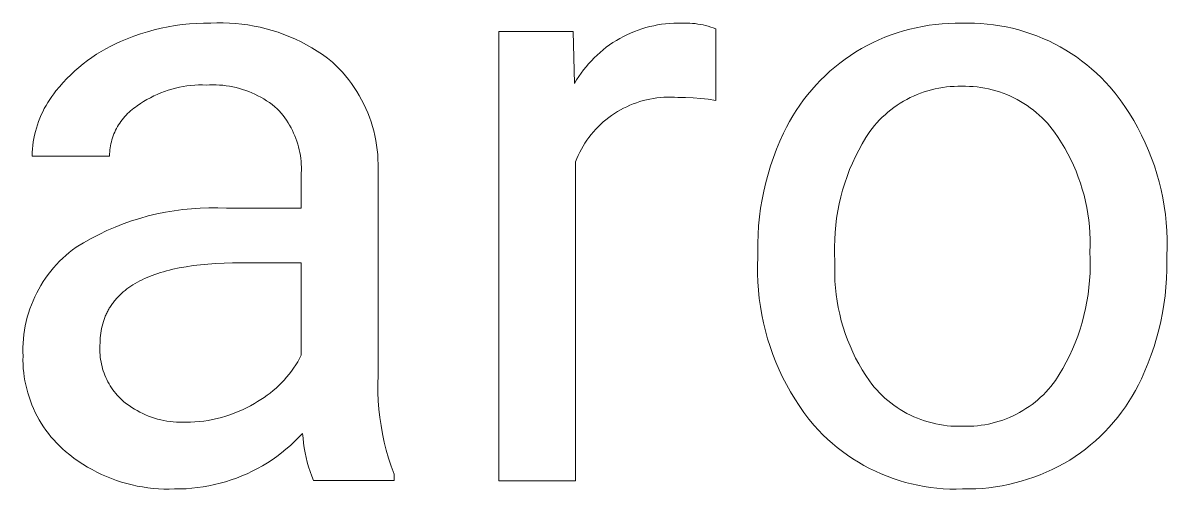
# Model space of a CAD drawing. Header units: millimetres. Extents: x 373 to 3451, y -552 to 1598.
# Drawn here: x 2825.5 to 2880.6, y -259.9 to -237.4 of the extents above; entities that cross this region are included whole.
import ezdxf

# ---------------------------------------------------------------- set-up
doc = ezdxf.new("R2010")
doc.units = ezdxf.units.MM
doc.header["$MEASUREMENT"] = 0
doc.layers.add('Domyślny', color=7, linetype='Continuous', true_color=0x000000)

msp = doc.modelspace()

# ---------------------------------------------------------------- linework, layer by layer
at = {"layer": 'Domyślny', "color": 18, "lineweight": 15, "true_color": 0x000000}
for p, q in [((2831.811, -237.783), (2832.146, -237.704)), ((2832.146, -237.704), (2832.482, -237.635)), ((2832.482, -237.635), (2832.821, -237.578)), ((2832.821, -237.578), (2833.162, -237.532)), ((2833.162, -237.532), (2833.504, -237.497)), ((2833.504, -237.497), (2833.847, -237.474)), ((2833.847, -237.474), (2834.19, -237.461)), ((2834.19, -237.461), (2834.534, -237.46)), ((2834.534, -237.46), (2834.833, -237.449)), ((2834.833, -237.449), (2835.133, -237.448)), ((2835.133, -237.448), (2835.432, -237.457)), ((2835.432, -237.457), (2835.732, -237.477)), ((2835.732, -237.477), (2836.03, -237.507)), ((2836.03, -237.507), (2836.327, -237.547)), ((2836.327, -237.547), (2836.622, -237.598)), ((2836.622, -237.598), (2836.916, -237.659)), ((2836.916, -237.659), (2837.207, -237.73)), ((2855.32, -237.733), (2855.506, -237.677)), ((2855.506, -237.677), (2855.694, -237.627)), ((2855.694, -237.627), (2855.884, -237.584)), ((2855.884, -237.584), (2856.075, -237.547)), ((2856.075, -237.547), (2856.267, -237.517)), ((2856.267, -237.517), (2856.46, -237.493)), ((2856.46, -237.493), (2856.654, -237.476)), ((2856.654, -237.476), (2856.848, -237.465)), ((2856.848, -237.465), (2857.042, -237.461)), ((2857.042, -237.461), (2857.237, -237.463)), ((2857.237, -237.463), (2857.366, -237.459)), ((2857.366, -237.459), (2857.495, -237.459)), ((2857.495, -237.459), (2857.624, -237.463)), ((2857.624, -237.463), (2857.752, -237.472)), ((2857.752, -237.472), (2857.88, -237.485)), ((2857.88, -237.485), (2858.008, -237.502)), ((2858.008, -237.502), (2858.135, -237.523)), ((2858.135, -237.523), (2858.262, -237.549)), ((2858.262, -237.549), (2858.387, -237.579)), ((2858.387, -237.579), (2858.512, -237.613)), ((2858.512, -237.613), (2858.635, -237.651)), ((2858.635, -237.651), (2858.756, -237.694)), ((2858.756, -237.694), (2858.877, -237.74)), ((2868.232, -237.751), (2868.538, -237.679)), ((2868.538, -237.679), (2868.847, -237.617)), ((2868.847, -237.617), (2869.158, -237.565)), ((2869.158, -237.565), (2869.471, -237.524)), ((2869.471, -237.524), (2869.785, -237.493)), ((2869.785, -237.493), (2870.099, -237.472)), ((2870.099, -237.472), (2870.414, -237.462)), ((2870.414, -237.462), (2870.729, -237.462)), ((2870.729, -237.462), (2871.038, -237.457)), ((2871.038, -237.457), (2871.347, -237.461)), ((2871.347, -237.461), (2871.656, -237.476)), ((2871.656, -237.476), (2871.963, -237.502)), ((2871.963, -237.502), (2872.27, -237.538)), ((2872.27, -237.538), (2872.576, -237.584)), ((2872.576, -237.584), (2872.879, -237.641)), ((2872.879, -237.641), (2873.181, -237.708)), ((2873.181, -237.708), (2873.48, -237.785)), ((2830.188, -238.342), (2830.505, -238.209)), ((2830.505, -238.209), (2830.826, -238.086)), ((2830.826, -238.086), (2831.151, -237.974)), ((2831.151, -237.974), (2831.48, -237.873)), ((2831.48, -237.873), (2831.811, -237.783)), ((2837.207, -237.73), (2837.495, -237.812)), ((2837.495, -237.812), (2837.781, -237.903)), ((2837.781, -237.903), (2838.063, -238.004)), ((2838.063, -238.004), (2838.341, -238.115)), ((2838.341, -238.115), (2838.616, -238.236)), ((2838.616, -238.236), (2838.886, -238.366)), ((2848.413, -259.519), (2848.413, -237.863)), ((2848.413, -237.863), (2852.01, -237.863)), ((2852.01, -237.863), (2852.071, -240.364)), ((2854.084, -238.295), (2854.252, -238.197)), ((2854.252, -238.197), (2854.423, -238.105)), ((2854.423, -238.105), (2854.597, -238.018)), ((2854.597, -238.018), (2854.774, -237.938)), ((2854.774, -237.938), (2854.954, -237.863)), ((2854.954, -237.863), (2855.136, -237.795)), ((2855.136, -237.795), (2855.32, -237.733)), ((2858.877, -237.74), (2858.877, -241.184)), ((2866.456, -238.395), (2866.743, -238.263)), ((2866.743, -238.263), (2867.033, -238.141)), ((2867.033, -238.141), (2867.328, -238.029)), ((2867.328, -238.029), (2867.626, -237.926)), ((2867.626, -237.926), (2867.927, -237.834)), ((2867.927, -237.834), (2868.232, -237.751)), ((2873.48, -237.785), (2873.776, -237.872)), ((2873.776, -237.872), (2874.069, -237.969)), ((2874.069, -237.969), (2874.359, -238.076)), ((2874.359, -238.076), (2874.645, -238.193)), ((2874.645, -238.193), (2874.927, -238.32)), ((2829.248, -238.823), (2829.477, -238.691)), ((2829.477, -238.691), (2829.71, -238.567)), ((2829.71, -238.567), (2829.947, -238.451)), ((2829.947, -238.451), (2830.188, -238.342)), ((2838.886, -238.366), (2839.151, -238.505)), ((2839.151, -238.505), (2839.411, -238.654)), ((2839.411, -238.654), (2839.666, -238.811)), ((2839.666, -238.811), (2839.915, -238.978)), ((2853.299, -238.868), (2853.448, -238.743)), ((2853.448, -238.743), (2853.601, -238.623)), ((2853.601, -238.623), (2853.759, -238.508)), ((2853.759, -238.508), (2853.919, -238.399)), ((2853.919, -238.399), (2854.084, -238.295)), ((2865.626, -238.846), (2865.897, -238.686)), ((2865.897, -238.686), (2866.174, -238.536)), ((2866.174, -238.536), (2866.456, -238.395)), ((2874.927, -238.32), (2875.204, -238.456)), ((2875.204, -238.456), (2875.476, -238.601)), ((2875.476, -238.601), (2875.744, -238.756)), ((2875.744, -238.756), (2876.006, -238.919)), ((2828.378, -239.424), (2828.588, -239.263)), ((2828.588, -239.263), (2828.803, -239.109)), ((2828.803, -239.109), (2829.023, -238.963)), ((2829.023, -238.963), (2829.248, -238.823)), ((2839.915, -238.978), (2840.159, -239.153)), ((2840.159, -239.153), (2840.396, -239.336)), ((2840.396, -239.336), (2840.564, -239.495)), ((2852.748, -239.415), (2852.879, -239.272)), ((2852.879, -239.272), (2853.014, -239.132)), ((2853.014, -239.132), (2853.154, -238.997)), ((2853.154, -238.997), (2853.299, -238.868)), ((2864.857, -239.382), (2865.107, -239.195)), ((2865.107, -239.195), (2865.363, -239.016)), ((2865.363, -239.016), (2865.626, -238.846)), ((2876.006, -238.919), (2876.262, -239.092)), ((2876.262, -239.092), (2876.513, -239.273)), ((2876.513, -239.273), (2876.757, -239.462)), ((2827.782, -239.947), (2827.975, -239.766)), ((2827.975, -239.766), (2828.174, -239.592)), ((2828.174, -239.592), (2828.378, -239.424)), ((2840.564, -239.495), (2840.727, -239.659)), ((2840.727, -239.659), (2840.884, -239.829)), ((2840.884, -239.829), (2841.035, -240.004)), ((2852.275, -240.033), (2852.386, -239.873)), ((2852.386, -239.873), (2852.501, -239.716)), ((2852.501, -239.716), (2852.622, -239.564)), ((2852.622, -239.564), (2852.748, -239.415)), ((2864.146, -239.993), (2864.376, -239.781)), ((2864.376, -239.781), (2864.613, -239.578)), ((2864.613, -239.578), (2864.857, -239.382)), ((2876.757, -239.462), (2876.994, -239.66)), ((2876.994, -239.66), (2877.225, -239.865)), ((2877.225, -239.865), (2877.448, -240.078)), ((2827.24, -240.525), (2827.414, -240.327)), ((2827.414, -240.327), (2827.595, -240.134)), ((2827.595, -240.134), (2827.782, -239.947)), ((2833.574, -240.467), (2833.388, -240.489)), ((2833.759, -240.451), (2833.574, -240.467)), ((2833.946, -240.442), (2833.759, -240.451)), ((2834.132, -240.439), (2833.946, -240.442)), ((2834.318, -240.443), (2834.132, -240.439)), ((2834.479, -240.435), (2834.318, -240.443)), ((2834.64, -240.432), (2834.479, -240.435)), ((2834.801, -240.435), (2834.64, -240.432)), ((2834.962, -240.443), (2834.801, -240.435)), ((2835.123, -240.457), (2834.962, -240.443)), ((2835.283, -240.476), (2835.123, -240.457)), ((2841.035, -240.004), (2841.18, -240.184)), ((2841.18, -240.184), (2841.318, -240.369)), ((2841.318, -240.369), (2841.45, -240.559)), ((2852.071, -240.364), (2852.171, -240.197)), ((2852.171, -240.197), (2852.275, -240.033)), ((2863.5, -240.672), (2863.708, -240.438)), ((2863.708, -240.438), (2863.923, -240.212)), ((2863.923, -240.212), (2864.146, -239.993)), ((2877.448, -240.078), (2877.664, -240.299)), ((2877.664, -240.299), (2877.873, -240.527)), ((2826.77, -241.141), (2826.867, -241)), ((2826.867, -241), (2826.967, -240.863)), ((2826.967, -240.863), (2827.073, -240.73)), ((2827.073, -240.73), (2827.24, -240.525)), ((2831.788, -240.971), (2831.622, -241.055)), ((2831.957, -240.893), (2831.788, -240.971)), ((2832.129, -240.821), (2831.957, -240.893)), ((2832.304, -240.755), (2832.129, -240.821)), ((2832.48, -240.695), (2832.304, -240.755)), ((2832.659, -240.641), (2832.48, -240.695)), ((2832.839, -240.594), (2832.659, -240.641)), ((2833.021, -240.552), (2832.839, -240.594)), ((2833.204, -240.517), (2833.021, -240.552)), ((2833.388, -240.489), (2833.204, -240.517)), ((2835.442, -240.5), (2835.283, -240.476)), ((2835.6, -240.53), (2835.442, -240.5)), ((2835.757, -240.566), (2835.6, -240.53)), ((2835.913, -240.606), (2835.757, -240.566)), ((2836.067, -240.652), (2835.913, -240.606)), ((2836.22, -240.704), (2836.067, -240.652)), ((2836.371, -240.76), (2836.22, -240.704)), ((2836.52, -240.821), (2836.371, -240.76)), ((2836.666, -240.888), (2836.52, -240.821)), ((2836.811, -240.959), (2836.666, -240.888)), ((2836.953, -241.036), (2836.811, -240.959)), ((2841.45, -240.559), (2841.576, -240.753)), ((2841.576, -240.753), (2841.695, -240.951)), ((2841.695, -240.951), (2841.807, -241.153)), ((2863.109, -241.159), (2863.3, -240.912)), ((2863.3, -240.912), (2863.5, -240.672)), ((2868.412, -240.974), (2868.247, -241.052)), ((2868.581, -240.901), (2868.412, -240.974)), ((2868.752, -240.835), (2868.581, -240.901)), ((2868.925, -240.774), (2868.752, -240.835)), ((2869.1, -240.72), (2868.925, -240.774)), ((2869.277, -240.671), (2869.1, -240.72)), ((2869.455, -240.628), (2869.277, -240.671)), ((2869.635, -240.592), (2869.455, -240.628)), ((2869.816, -240.562), (2869.635, -240.592)), ((2869.997, -240.538), (2869.816, -240.562)), ((2870.18, -240.521), (2869.997, -240.538)), ((2870.363, -240.51), (2870.18, -240.521)), ((2870.546, -240.505), (2870.363, -240.51)), ((2870.729, -240.506), (2870.546, -240.505)), ((2870.915, -240.504), (2870.729, -240.506)), ((2871.101, -240.508), (2870.915, -240.504)), ((2871.286, -240.519), (2871.101, -240.508)), ((2871.471, -240.536), (2871.286, -240.519)), ((2871.655, -240.56), (2871.471, -240.536)), ((2871.839, -240.59), (2871.655, -240.56)), ((2872.021, -240.627), (2871.839, -240.59)), ((2872.201, -240.669), (2872.021, -240.627)), ((2872.381, -240.718), (2872.201, -240.669)), ((2872.558, -240.774), (2872.381, -240.718)), ((2872.733, -240.835), (2872.558, -240.774)), ((2872.906, -240.903), (2872.733, -240.835)), ((2873.077, -240.976), (2872.906, -240.903)), ((2873.245, -241.055), (2873.077, -240.976)), ((2877.873, -240.527), (2878.125, -240.837)), ((2878.125, -240.837), (2878.367, -241.156)), ((2826.511, -241.58), (2826.593, -241.431)), ((2826.593, -241.431), (2826.679, -241.284)), ((2826.679, -241.284), (2826.77, -241.141)), ((2830.825, -241.561), (2830.747, -241.622)), ((2830.905, -241.503), (2830.825, -241.561)), ((2830.988, -241.447), (2830.905, -241.503)), ((2831.141, -241.341), (2830.988, -241.447)), ((2831.298, -241.24), (2831.141, -241.341)), ((2831.458, -241.145), (2831.298, -241.24)), ((2831.622, -241.055), (2831.458, -241.145)), ((2837.092, -241.117), (2836.953, -241.036)), ((2837.228, -241.203), (2837.092, -241.117)), ((2837.361, -241.293), (2837.228, -241.203)), ((2837.491, -241.388), (2837.361, -241.293)), ((2837.618, -241.487), (2837.491, -241.388)), ((2837.742, -241.591), (2837.618, -241.487)), ((2841.807, -241.153), (2841.913, -241.359)), ((2841.913, -241.359), (2842.011, -241.569)), ((2842.011, -241.569), (2842.102, -241.781)), ((2854.433, -241.562), (2854.284, -241.642)), ((2854.585, -241.487), (2854.433, -241.562)), ((2854.739, -241.418), (2854.585, -241.487)), ((2854.895, -241.354), (2854.739, -241.418)), ((2855.054, -241.296), (2854.895, -241.354)), ((2855.215, -241.243), (2855.054, -241.296)), ((2855.377, -241.195), (2855.215, -241.243)), ((2855.541, -241.154), (2855.377, -241.195)), ((2855.706, -241.118), (2855.541, -241.154)), ((2855.873, -241.088), (2855.706, -241.118)), ((2856.04, -241.063), (2855.873, -241.088)), ((2856.208, -241.045), (2856.04, -241.063)), ((2856.377, -241.032), (2856.208, -241.045)), ((2856.546, -241.025), (2856.377, -241.032)), ((2856.715, -241.025), (2856.546, -241.025)), ((2856.884, -241.03), (2856.715, -241.025)), ((2857.052, -241.04), (2856.884, -241.03)), ((2857.419, -241.045), (2857.052, -241.04)), ((2857.785, -241.062), (2857.419, -241.045)), ((2858.15, -241.091), (2857.785, -241.062)), ((2858.514, -241.131), (2858.15, -241.091)), ((2858.877, -241.184), (2858.514, -241.131)), ((2862.75, -241.671), (2862.925, -241.412)), ((2862.925, -241.412), (2863.109, -241.159)), ((2867.463, -241.526), (2867.317, -241.637)), ((2867.613, -241.421), (2867.463, -241.526)), ((2867.767, -241.32), (2867.613, -241.421)), ((2867.924, -241.226), (2867.767, -241.32)), ((2868.084, -241.136), (2867.924, -241.226)), ((2868.247, -241.052), (2868.084, -241.136)), ((2873.41, -241.141), (2873.245, -241.055)), ((2873.572, -241.232), (2873.41, -241.141)), ((2873.73, -241.328), (2873.572, -241.232)), ((2873.885, -241.43), (2873.73, -241.328)), ((2874.037, -241.537), (2873.885, -241.43)), ((2874.185, -241.65), (2874.037, -241.537)), ((2878.367, -241.156), (2878.597, -241.483)), ((2878.597, -241.483), (2878.816, -241.818)), ((2826.235, -242.201), (2826.296, -242.043)), ((2826.296, -242.043), (2826.363, -241.886)), ((2826.363, -241.886), (2826.434, -241.732)), ((2826.434, -241.732), (2826.511, -241.58)), ((2830.263, -242.117), (2830.204, -242.196)), ((2830.325, -242.039), (2830.263, -242.117)), ((2830.389, -241.964), (2830.325, -242.039)), ((2830.456, -241.891), (2830.389, -241.964)), ((2830.525, -241.82), (2830.456, -241.891)), ((2830.597, -241.751), (2830.525, -241.82)), ((2830.671, -241.685), (2830.597, -241.751)), ((2830.747, -241.622), (2830.671, -241.685)), ((2837.838, -241.695), (2837.742, -241.591)), ((2837.93, -241.802), (2837.838, -241.695)), ((2838.019, -241.912), (2837.93, -241.802)), ((2838.104, -242.025), (2838.019, -241.912)), ((2838.185, -242.141), (2838.104, -242.025)), ((2842.102, -241.781), (2842.185, -241.997)), ((2842.185, -241.997), (2842.261, -242.215)), ((2853.585, -242.116), (2853.456, -242.225)), ((2853.718, -242.011), (2853.585, -242.116)), ((2853.855, -241.912), (2853.718, -242.011)), ((2853.994, -241.817), (2853.855, -241.912)), ((2854.138, -241.727), (2853.994, -241.817)), ((2854.284, -241.642), (2854.138, -241.727)), ((2862.427, -242.206), (2862.584, -241.936)), ((2862.584, -241.936), (2862.75, -241.671)), ((2866.903, -241.998), (2866.773, -242.128)), ((2867.037, -241.873), (2866.903, -241.998)), ((2867.175, -241.753), (2867.037, -241.873)), ((2867.317, -241.637), (2867.175, -241.753)), ((2874.328, -241.767), (2874.185, -241.65)), ((2874.468, -241.89), (2874.328, -241.767)), ((2874.603, -242.017), (2874.468, -241.89)), ((2874.734, -242.149), (2874.603, -242.017)), ((2878.816, -241.818), (2879.024, -242.16)), ((2826.084, -242.689), (2826.129, -242.525)), ((2826.129, -242.525), (2826.179, -242.362)), ((2826.179, -242.362), (2826.235, -242.201)), ((2829.95, -242.622), (2829.908, -242.712)), ((2829.995, -242.533), (2829.95, -242.622)), ((2830.043, -242.447), (2829.995, -242.533)), ((2830.094, -242.361), (2830.043, -242.447)), ((2830.147, -242.278), (2830.094, -242.361)), ((2830.204, -242.196), (2830.147, -242.278)), ((2838.263, -242.259), (2838.185, -242.141)), ((2838.336, -242.381), (2838.263, -242.259)), ((2838.405, -242.504), (2838.336, -242.381)), ((2838.47, -242.63), (2838.405, -242.504)), ((2838.53, -242.758), (2838.47, -242.63)), ((2842.261, -242.215), (2842.33, -242.436)), ((2842.33, -242.436), (2842.391, -242.659)), ((2842.391, -242.659), (2842.444, -242.884)), ((2853.091, -242.577), (2852.979, -242.703)), ((2853.209, -242.456), (2853.091, -242.577)), ((2853.33, -242.338), (2853.209, -242.456)), ((2853.456, -242.225), (2853.33, -242.338)), ((2862.141, -242.761), (2862.28, -242.481)), ((2862.28, -242.481), (2862.427, -242.206)), ((2866.412, -242.543), (2866.302, -242.689)), ((2866.528, -242.401), (2866.412, -242.543)), ((2866.648, -242.262), (2866.528, -242.401)), ((2866.773, -242.128), (2866.648, -242.262)), ((2874.86, -242.286), (2874.734, -242.149)), ((2874.981, -242.426), (2874.86, -242.286)), ((2875.097, -242.571), (2874.981, -242.426)), ((2875.208, -242.72), (2875.097, -242.571)), ((2879.024, -242.16), (2879.22, -242.509)), ((2879.22, -242.509), (2879.404, -242.864)), ((2825.959, -243.357), (2825.982, -243.188)), ((2825.982, -243.188), (2826.011, -243.021)), ((2826.011, -243.021), (2826.045, -242.854)), ((2826.045, -242.854), (2826.084, -242.689)), ((2829.746, -243.179), (2829.723, -243.276)), ((2829.772, -243.084), (2829.746, -243.179)), ((2829.801, -242.989), (2829.772, -243.084)), ((2829.834, -242.895), (2829.801, -242.989)), ((2829.87, -242.803), (2829.834, -242.895)), ((2829.908, -242.712), (2829.87, -242.803)), ((2838.587, -242.888), (2838.53, -242.758)), ((2838.639, -243.019), (2838.587, -242.888)), ((2838.686, -243.153), (2838.639, -243.019)), ((2838.729, -243.288), (2838.686, -243.153)), ((2842.444, -242.884), (2842.49, -243.111)), ((2842.49, -243.111), (2842.528, -243.339)), ((2852.667, -243.103), (2852.572, -243.243)), ((2852.766, -242.966), (2852.667, -243.103)), ((2852.87, -242.833), (2852.766, -242.966)), ((2852.979, -242.703), (2852.87, -242.833)), ((2861.804, -243.536), (2861.966, -243.146)), ((2861.966, -243.146), (2862.141, -242.761)), ((2866.114, -242.98), (2865.936, -243.277)), ((2866.302, -242.689), (2866.114, -242.98)), ((2875.382, -242.972), (2875.208, -242.72)), ((2875.547, -243.23), (2875.382, -242.972)), ((2879.404, -242.864), (2879.576, -243.225)), ((2879.576, -243.225), (2879.736, -243.592)), ((2825.925, -243.866), (2825.931, -243.696)), ((2825.931, -243.696), (2825.942, -243.526)), ((2825.942, -243.526), (2825.959, -243.357)), ((2829.658, -243.767), (2829.655, -243.866)), ((2829.665, -243.668), (2829.658, -243.767)), ((2829.674, -243.569), (2829.665, -243.668)), ((2829.687, -243.471), (2829.674, -243.569)), ((2829.703, -243.373), (2829.687, -243.471)), ((2829.723, -243.276), (2829.703, -243.373)), ((2838.767, -243.424), (2838.729, -243.288)), ((2838.801, -243.561), (2838.767, -243.424)), ((2838.83, -243.7), (2838.801, -243.561)), ((2838.854, -243.839), (2838.83, -243.7)), ((2842.528, -243.339), (2842.558, -243.568)), ((2842.558, -243.568), (2842.58, -243.798)), ((2852.319, -243.683), (2852.245, -243.835)), ((2852.398, -243.533), (2852.319, -243.683)), ((2852.483, -243.387), (2852.398, -243.533)), ((2852.572, -243.243), (2852.483, -243.387)), ((2861.655, -243.931), (2861.804, -243.536)), ((2865.769, -243.581), (2865.612, -243.889)), ((2865.936, -243.277), (2865.769, -243.581)), ((2875.704, -243.494), (2875.547, -243.23)), ((2875.852, -243.762), (2875.704, -243.494)), ((2875.991, -244.035), (2875.852, -243.762)), ((2879.736, -243.592), (2879.883, -243.964)), ((2829.655, -243.866), (2825.925, -243.866)), ((2838.873, -243.979), (2838.854, -243.839)), ((2838.888, -244.12), (2838.873, -243.979)), ((2838.898, -244.261), (2838.888, -244.12)), ((2838.903, -244.403), (2838.898, -244.261)), ((2842.58, -243.798), (2842.595, -244.029)), ((2842.595, -244.029), (2842.601, -244.26)), ((2842.601, -244.26), (2842.6, -244.491)), ((2852.176, -243.989), (2852.112, -244.146)), ((2852.112, -244.146), (2852.112, -259.519)), ((2852.245, -243.835), (2852.176, -243.989)), ((2861.396, -244.735), (2861.519, -244.331)), ((2861.519, -244.331), (2861.655, -243.931)), ((2865.466, -244.203), (2865.33, -244.522)), ((2865.612, -243.889), (2865.466, -244.203)), ((2876.12, -244.313), (2875.991, -244.035)), ((2876.241, -244.595), (2876.12, -244.313)), ((2879.883, -243.964), (2880.017, -244.341)), ((2838.9, -244.686), (2838.904, -244.544)), ((2838.9, -246.387), (2838.9, -244.686)), ((2838.904, -244.544), (2838.903, -244.403)), ((2842.6, -244.491), (2842.6, -254.453)), ((2861.286, -245.143), (2861.396, -244.735)), ((2865.206, -244.846), (2865.093, -245.173)), ((2865.33, -244.522), (2865.206, -244.846)), ((2876.351, -244.88), (2876.241, -244.595)), ((2876.453, -245.17), (2876.351, -244.88)), ((2880.017, -244.341), (2880.138, -244.722)), ((2880.138, -244.722), (2880.247, -245.107)), ((2861.19, -245.554), (2861.286, -245.143)), ((2865.093, -245.173), (2864.992, -245.504)), ((2876.544, -245.462), (2876.453, -245.17)), ((2880.247, -245.107), (2880.342, -245.496)), ((2861.038, -246.385), (2861.107, -245.968)), ((2861.107, -245.968), (2861.19, -245.554)), ((2864.902, -245.839), (2864.823, -246.176)), ((2864.992, -245.504), (2864.902, -245.839)), ((2876.626, -245.757), (2876.544, -245.462)), ((2876.698, -246.055), (2876.626, -245.757)), ((2880.342, -245.496), (2880.424, -245.888)), ((2880.424, -245.888), (2880.492, -246.282)), ((2832.347, -246.574), (2832.764, -246.504)), ((2832.764, -246.504), (2833.183, -246.448)), ((2833.183, -246.448), (2833.603, -246.407)), ((2833.603, -246.407), (2834.025, -246.38)), ((2834.025, -246.38), (2834.447, -246.368)), ((2834.447, -246.368), (2834.87, -246.37)), ((2834.87, -246.37), (2835.292, -246.387)), ((2835.292, -246.387), (2838.9, -246.387)), ((2860.983, -246.804), (2861.038, -246.385)), ((2864.757, -246.516), (2864.702, -246.858)), ((2864.823, -246.176), (2864.757, -246.516)), ((2876.76, -246.355), (2876.698, -246.055)), ((2876.811, -246.657), (2876.76, -246.355)), ((2880.492, -246.282), (2880.547, -246.678)), ((2830.314, -247.138), (2830.712, -246.997)), ((2830.712, -246.997), (2831.115, -246.87)), ((2831.115, -246.87), (2831.522, -246.757)), ((2831.522, -246.757), (2831.933, -246.658)), ((2831.933, -246.658), (2832.347, -246.574)), ((2860.942, -247.224), (2860.983, -246.804)), ((2864.702, -246.858), (2864.658, -247.202)), ((2876.853, -246.961), (2876.811, -246.657)), ((2876.885, -247.266), (2876.853, -246.961)), ((2880.547, -246.678), (2880.589, -247.076)), ((2880.589, -247.076), (2880.617, -247.475)), ((2829.151, -247.642), (2829.532, -247.46)), ((2829.532, -247.46), (2829.92, -247.292)), ((2829.92, -247.292), (2830.314, -247.138)), ((2860.914, -247.646), (2860.942, -247.224)), ((2864.627, -247.546), (2864.608, -247.892)), ((2864.658, -247.202), (2864.627, -247.546)), ((2876.906, -247.571), (2876.885, -247.266)), ((2876.918, -247.878), (2876.906, -247.571)), ((2880.617, -247.475), (2880.631, -247.875)), ((2828.046, -248.263), (2828.407, -248.043)), ((2828.407, -248.043), (2828.775, -247.836)), ((2828.775, -247.836), (2829.151, -247.642)), ((2860.901, -248.068), (2860.914, -247.646)), ((2860.901, -248.49), (2860.901, -248.068)), ((2864.608, -247.892), (2864.6, -248.239)), ((2876.91, -248.49), (2876.919, -248.184)), ((2876.919, -248.184), (2876.918, -247.878)), ((2880.631, -247.875), (2880.632, -248.275)), ((2827.398, -248.795), (2827.553, -248.654)), ((2827.553, -248.654), (2827.713, -248.518)), ((2827.713, -248.518), (2827.877, -248.387)), ((2827.877, -248.387), (2828.046, -248.263)), ((2860.901, -248.746), (2860.901, -248.49)), ((2864.6, -248.239), (2864.605, -248.585)), ((2864.605, -248.585), (2864.621, -248.931)), ((2876.924, -248.834), (2876.91, -248.49)), ((2880.632, -248.275), (2880.62, -248.675)), ((2880.62, -248.675), (2880.62, -248.931)), ((2826.828, -249.411), (2826.962, -249.25)), ((2826.962, -249.25), (2827.102, -249.093)), ((2827.102, -249.093), (2827.247, -248.942)), ((2827.247, -248.942), (2827.398, -248.795)), ((2833.016, -249.26), (2832.704, -249.327)), ((2833.342, -249.202), (2833.016, -249.26)), ((2833.681, -249.151), (2833.342, -249.202)), ((2834.034, -249.108), (2833.681, -249.151)), ((2834.4, -249.073), (2834.034, -249.108)), ((2834.78, -249.046), (2834.4, -249.073)), ((2835.173, -249.026), (2834.78, -249.046)), ((2835.579, -249.015), (2835.173, -249.026)), ((2835.999, -249.011), (2835.579, -249.015)), ((2838.9, -249.011), (2835.999, -249.011)), ((2838.9, -253.459), (2838.9, -249.011)), ((2860.888, -249.144), (2860.901, -248.746)), ((2860.888, -249.542), (2860.888, -249.144)), ((2864.621, -248.931), (2864.611, -249.253)), ((2864.611, -249.253), (2864.611, -249.575)), ((2876.918, -249.521), (2876.927, -249.177)), ((2876.927, -249.177), (2876.924, -248.834)), ((2880.62, -248.931), (2880.62, -249.35)), ((2826.459, -249.921), (2826.576, -249.747)), ((2826.576, -249.747), (2826.699, -249.577)), ((2826.699, -249.577), (2826.828, -249.411)), ((2831.224, -249.831), (2831.109, -249.888)), ((2831.342, -249.775), (2831.224, -249.831)), ((2831.463, -249.721), (2831.342, -249.775)), ((2831.587, -249.67), (2831.463, -249.721)), ((2831.715, -249.62), (2831.587, -249.67)), ((2831.846, -249.572), (2831.715, -249.62)), ((2831.981, -249.527), (2831.846, -249.572)), ((2832.119, -249.483), (2831.981, -249.527)), ((2832.26, -249.441), (2832.119, -249.483)), ((2832.405, -249.401), (2832.26, -249.441)), ((2832.552, -249.363), (2832.405, -249.401)), ((2832.704, -249.327), (2832.552, -249.363)), ((2860.902, -249.939), (2860.888, -249.542)), ((2864.611, -249.575), (2864.623, -249.897)), ((2876.898, -249.864), (2876.918, -249.521)), ((2880.606, -249.768), (2880.578, -250.186)), ((2880.62, -249.35), (2880.606, -249.768)), ((2826.145, -250.467), (2826.243, -250.281)), ((2826.243, -250.281), (2826.348, -250.1)), ((2826.348, -250.1), (2826.459, -249.921)), ((2830.401, -250.345), (2830.313, -250.418)), ((2830.492, -250.274), (2830.401, -250.345)), ((2830.587, -250.205), (2830.492, -250.274)), ((2830.685, -250.137), (2830.587, -250.205)), ((2830.786, -250.072), (2830.685, -250.137)), ((2830.89, -250.009), (2830.786, -250.072)), ((2830.998, -249.947), (2830.89, -250.009)), ((2831.109, -249.888), (2830.998, -249.947)), ((2860.93, -250.336), (2860.902, -249.939)), ((2860.97, -250.732), (2860.93, -250.336)), ((2864.623, -249.897), (2864.646, -250.219)), ((2864.646, -250.219), (2864.68, -250.539)), ((2876.823, -250.547), (2876.866, -250.206)), ((2876.866, -250.206), (2876.898, -249.864)), ((2880.578, -250.186), (2880.537, -250.602)), ((2825.888, -251.042), (2825.967, -250.847)), ((2825.967, -250.847), (2826.053, -250.655)), ((2826.053, -250.655), (2826.145, -250.467)), ((2829.823, -250.94), (2829.791, -250.983)), ((2829.856, -250.897), (2829.823, -250.94)), ((2829.889, -250.854), (2829.856, -250.897)), ((2829.924, -250.812), (2829.889, -250.854)), ((2829.995, -250.729), (2829.924, -250.812)), ((2830.07, -250.649), (2829.995, -250.729)), ((2830.147, -250.57), (2830.07, -250.649)), ((2830.229, -250.493), (2830.147, -250.57)), ((2830.313, -250.418), (2830.229, -250.493)), ((2861.025, -251.126), (2860.97, -250.732)), ((2864.68, -250.539), (2864.725, -250.859)), ((2864.725, -250.859), (2864.782, -251.176)), ((2876.702, -251.224), (2876.768, -250.886)), ((2876.768, -250.886), (2876.823, -250.547)), ((2880.537, -250.602), (2880.482, -251.017)), ((2825.692, -251.64), (2825.751, -251.438)), ((2825.751, -251.438), (2825.816, -251.239)), ((2825.816, -251.239), (2825.888, -251.042)), ((2829.495, -251.494), (2829.473, -251.544)), ((2829.518, -251.446), (2829.495, -251.494)), ((2829.542, -251.397), (2829.518, -251.446)), ((2829.566, -251.349), (2829.542, -251.397)), ((2829.591, -251.302), (2829.566, -251.349)), ((2829.617, -251.255), (2829.591, -251.302)), ((2829.644, -251.208), (2829.617, -251.255)), ((2829.672, -251.162), (2829.644, -251.208)), ((2829.701, -251.117), (2829.672, -251.162)), ((2829.73, -251.072), (2829.701, -251.117)), ((2829.76, -251.027), (2829.73, -251.072)), ((2829.791, -250.983), (2829.76, -251.027)), ((2861.092, -251.518), (2861.025, -251.126)), ((2864.782, -251.176), (2864.849, -251.491)), ((2864.849, -251.491), (2864.927, -251.804)), ((2876.624, -251.558), (2876.702, -251.224)), ((2880.414, -251.43), (2880.332, -251.841)), ((2880.482, -251.017), (2880.414, -251.43)), ((2825.559, -252.255), (2825.596, -252.048)), ((2825.596, -252.048), (2825.641, -251.843)), ((2825.641, -251.843), (2825.692, -251.64)), ((2829.328, -251.956), (2829.3, -252.064)), ((2829.359, -251.85), (2829.328, -251.956)), ((2829.394, -251.746), (2829.359, -251.85)), ((2829.432, -251.644), (2829.394, -251.746)), ((2829.452, -251.594), (2829.432, -251.644)), ((2829.473, -251.544), (2829.452, -251.594)), ((2861.173, -251.907), (2861.092, -251.518)), ((2861.267, -252.294), (2861.173, -251.907)), ((2864.927, -251.804), (2865.016, -252.114)), ((2876.435, -252.219), (2876.535, -251.89)), ((2876.535, -251.89), (2876.624, -251.558)), ((2880.332, -251.841), (2880.237, -252.248)), ((2825.505, -252.671), (2825.528, -252.463)), ((2825.528, -252.463), (2825.559, -252.255)), ((2829.22, -252.515), (2829.209, -252.633)), ((2829.235, -252.4), (2829.22, -252.515)), ((2829.254, -252.286), (2829.235, -252.4)), ((2829.275, -252.174), (2829.254, -252.286)), ((2829.3, -252.064), (2829.275, -252.174)), ((2861.374, -252.677), (2861.267, -252.294)), ((2865.016, -252.114), (2865.116, -252.42)), ((2865.116, -252.42), (2865.226, -252.723)), ((2876.202, -252.866), (2876.324, -252.544)), ((2876.324, -252.544), (2876.435, -252.219)), ((2880.237, -252.248), (2880.128, -252.653)), ((2825.478, -253.3), (2825.48, -253.09)), ((2825.48, -253.09), (2825.489, -252.881)), ((2825.489, -252.881), (2825.505, -252.671)), ((2829.19, -253.111), (2829.189, -253.224)), ((2829.194, -252.998), (2829.19, -253.111)), ((2829.196, -252.874), (2829.194, -252.998)), ((2829.201, -252.753), (2829.196, -252.874)), ((2829.209, -252.633), (2829.201, -252.753)), ((2861.494, -253.056), (2861.374, -252.677)), ((2861.627, -253.431), (2861.494, -253.056)), ((2865.226, -252.723), (2865.347, -253.022)), ((2865.347, -253.022), (2865.478, -253.317)), ((2876.069, -253.183), (2876.202, -252.866)), ((2880.006, -253.053), (2879.871, -253.449)), ((2880.128, -252.653), (2880.006, -253.053)), ((2825.484, -253.51), (2825.478, -253.3)), ((2825.483, -253.71), (2825.484, -253.51)), ((2829.189, -253.224), (2829.192, -253.337)), ((2829.192, -253.337), (2829.2, -253.45)), ((2829.2, -253.45), (2829.211, -253.563)), ((2829.211, -253.563), (2829.225, -253.675)), ((2829.225, -253.675), (2829.244, -253.787)), ((2838.724, -253.781), (2838.814, -253.621)), ((2838.814, -253.621), (2838.9, -253.459)), ((2861.772, -253.801), (2861.627, -253.431)), ((2865.478, -253.317), (2865.619, -253.606)), ((2865.619, -253.606), (2865.77, -253.891)), ((2875.772, -253.802), (2875.926, -253.495)), ((2875.926, -253.495), (2876.069, -253.183)), ((2879.871, -253.449), (2879.724, -253.841)), ((2825.488, -253.91), (2825.483, -253.71)), ((2825.5, -254.11), (2825.488, -253.91)), ((2825.519, -254.31), (2825.5, -254.11)), ((2829.244, -253.787), (2829.266, -253.898)), ((2829.266, -253.898), (2829.293, -254.008)), ((2829.293, -254.008), (2829.323, -254.118)), ((2829.323, -254.118), (2829.356, -254.226)), ((2829.356, -254.226), (2829.393, -254.333)), ((2838.308, -254.386), (2838.42, -254.24)), ((2838.42, -254.24), (2838.526, -254.09)), ((2838.526, -254.09), (2838.627, -253.937)), ((2838.627, -253.937), (2838.724, -253.781)), ((2861.93, -254.166), (2861.772, -253.801)), ((2862.1, -254.526), (2861.93, -254.166)), ((2865.77, -253.891), (2865.931, -254.17)), ((2865.931, -254.17), (2866.102, -254.444)), ((2875.433, -254.401), (2875.608, -254.104)), ((2875.608, -254.104), (2875.772, -253.802)), ((2879.563, -254.228), (2879.39, -254.609)), ((2879.724, -253.841), (2879.563, -254.228)), ((2825.545, -254.508), (2825.519, -254.31)), ((2825.578, -254.706), (2825.545, -254.508)), ((2825.617, -254.902), (2825.578, -254.706)), ((2829.393, -254.333), (2829.434, -254.438)), ((2829.434, -254.438), (2829.479, -254.543)), ((2829.479, -254.543), (2829.527, -254.645)), ((2829.527, -254.645), (2829.578, -254.746)), ((2829.578, -254.746), (2829.633, -254.845)), ((2837.816, -254.93), (2837.946, -254.8)), ((2837.946, -254.8), (2838.071, -254.666)), ((2838.071, -254.666), (2838.192, -254.528)), ((2838.192, -254.528), (2838.308, -254.386)), ((2842.6, -254.453), (2842.59, -254.856)), ((2862.282, -254.879), (2862.1, -254.526)), ((2866.102, -254.444), (2866.281, -254.711)), ((2866.281, -254.711), (2866.394, -254.859)), ((2875.142, -254.834), (2875.249, -254.691)), ((2875.249, -254.691), (2875.433, -254.401)), ((2879.39, -254.609), (2879.254, -254.889)), ((2825.663, -255.097), (2825.617, -254.902)), ((2825.716, -255.29), (2825.663, -255.097)), ((2825.775, -255.481), (2825.716, -255.29)), ((2829.633, -254.845), (2829.691, -254.943)), ((2829.691, -254.943), (2829.752, -255.038)), ((2829.752, -255.038), (2829.817, -255.131)), ((2829.817, -255.131), (2829.885, -255.222)), ((2829.885, -255.222), (2829.956, -255.31)), ((2829.956, -255.31), (2830.029, -255.396)), ((2837.254, -255.402), (2837.401, -255.291)), ((2837.401, -255.291), (2837.543, -255.176)), ((2837.543, -255.176), (2837.681, -255.055)), ((2837.681, -255.055), (2837.816, -254.93)), ((2842.59, -254.856), (2842.594, -255.259)), ((2842.594, -255.259), (2842.611, -255.662)), ((2862.476, -255.227), (2862.282, -254.879)), ((2862.682, -255.567), (2862.476, -255.227)), ((2866.394, -254.859), (2866.512, -255.002)), ((2866.512, -255.002), (2866.634, -255.141)), ((2866.634, -255.141), (2866.761, -255.276)), ((2866.761, -255.276), (2866.893, -255.407)), ((2874.667, -255.371), (2874.793, -255.243)), ((2874.793, -255.243), (2874.914, -255.11)), ((2874.914, -255.11), (2875.03, -254.974)), ((2875.03, -254.974), (2875.142, -254.834)), ((2879.109, -255.165), (2878.955, -255.436)), ((2879.254, -254.889), (2879.109, -255.165)), ((2825.841, -255.671), (2825.775, -255.481)), ((2825.913, -255.857), (2825.841, -255.671)), ((2825.991, -256.042), (2825.913, -255.857)), ((2830.029, -255.396), (2830.106, -255.48)), ((2830.106, -255.48), (2830.185, -255.56)), ((2830.185, -255.56), (2830.267, -255.638)), ((2830.267, -255.638), (2830.352, -255.714)), ((2830.352, -255.714), (2830.473, -255.808)), ((2830.473, -255.808), (2830.596, -255.898)), ((2830.596, -255.898), (2830.723, -255.983)), ((2836.255, -256.004), (2836.447, -255.903)), ((2836.447, -255.903), (2836.635, -255.796)), ((2836.635, -255.796), (2836.794, -255.705)), ((2836.794, -255.705), (2836.951, -255.609)), ((2836.951, -255.609), (2837.104, -255.509)), ((2837.104, -255.509), (2837.254, -255.402)), ((2842.611, -255.662), (2842.642, -256.064)), ((2862.899, -255.9), (2862.682, -255.567)), ((2863.128, -256.226), (2862.899, -255.9)), ((2866.893, -255.407), (2867.029, -255.532)), ((2867.029, -255.532), (2867.169, -255.654)), ((2867.169, -255.654), (2867.314, -255.77)), ((2867.314, -255.77), (2867.462, -255.881)), ((2867.462, -255.881), (2867.614, -255.987)), ((2873.979, -255.943), (2874.124, -255.838)), ((2874.124, -255.838), (2874.266, -255.728)), ((2874.266, -255.728), (2874.404, -255.613)), ((2874.404, -255.613), (2874.537, -255.494)), ((2874.537, -255.494), (2874.667, -255.371)), ((2878.792, -255.701), (2878.62, -255.96)), ((2878.955, -255.436), (2878.792, -255.701)), ((2826.075, -256.223), (2825.991, -256.042)), ((2826.166, -256.402), (2826.075, -256.223)), ((2826.263, -256.577), (2826.166, -256.402)), ((2830.723, -255.983), (2830.852, -256.064)), ((2830.852, -256.064), (2830.985, -256.141)), ((2830.985, -256.141), (2831.119, -256.213)), ((2831.119, -256.213), (2831.257, -256.281)), ((2831.257, -256.281), (2831.396, -256.343)), ((2831.396, -256.343), (2831.538, -256.401)), ((2831.538, -256.401), (2831.681, -256.454)), ((2831.681, -256.454), (2831.826, -256.502)), ((2835.045, -256.469), (2835.253, -256.409)), ((2835.253, -256.409), (2835.459, -256.341)), ((2835.459, -256.341), (2835.662, -256.267)), ((2835.662, -256.267), (2835.863, -256.186)), ((2835.863, -256.186), (2836.061, -256.098)), ((2836.061, -256.098), (2836.255, -256.004)), ((2842.642, -256.064), (2842.687, -256.465)), ((2842.687, -256.465), (2842.744, -256.864)), ((2863.367, -256.544), (2863.128, -256.226)), ((2867.614, -255.987), (2867.77, -256.087)), ((2867.77, -256.087), (2867.929, -256.182)), ((2867.929, -256.182), (2868.092, -256.272)), ((2868.092, -256.272), (2868.257, -256.356)), ((2868.257, -256.356), (2868.425, -256.434)), ((2868.425, -256.434), (2868.596, -256.507)), ((2872.875, -256.533), (2873.041, -256.465)), ((2873.041, -256.465), (2873.205, -256.391)), ((2873.205, -256.391), (2873.365, -256.312)), ((2873.365, -256.312), (2873.523, -256.228)), ((2873.523, -256.228), (2873.678, -256.138)), ((2873.678, -256.138), (2873.83, -256.043)), ((2873.83, -256.043), (2873.979, -255.943)), ((2878.249, -256.461), (2878.051, -256.701)), ((2878.439, -256.214), (2878.249, -256.461)), ((2878.62, -255.96), (2878.439, -256.214)), ((2826.366, -256.749), (2826.263, -256.577)), ((2826.474, -256.917), (2826.366, -256.749)), ((2826.588, -257.082), (2826.474, -256.917)), ((2831.826, -256.502), (2831.973, -256.545)), ((2831.973, -256.545), (2832.121, -256.582)), ((2832.121, -256.582), (2832.27, -256.615)), ((2832.27, -256.615), (2832.421, -256.642)), ((2832.421, -256.642), (2832.572, -256.665)), ((2832.572, -256.665), (2832.724, -256.682)), ((2832.724, -256.682), (2832.876, -256.694)), ((2832.876, -256.694), (2833.029, -256.7)), ((2833.029, -256.7), (2833.182, -256.701)), ((2833.182, -256.701), (2833.335, -256.697)), ((2833.335, -256.697), (2833.551, -256.694)), ((2833.551, -256.694), (2833.767, -256.684)), ((2833.767, -256.684), (2833.983, -256.666)), ((2833.983, -256.666), (2834.198, -256.641)), ((2834.198, -256.641), (2834.412, -256.609)), ((2834.412, -256.609), (2834.624, -256.569)), ((2834.624, -256.569), (2834.836, -256.523)), ((2834.836, -256.523), (2835.045, -256.469)), ((2842.744, -256.864), (2842.815, -257.261)), ((2863.617, -256.853), (2863.367, -256.544)), ((2863.826, -257.081), (2863.617, -256.853)), ((2868.596, -256.507), (2868.769, -256.573)), ((2868.769, -256.573), (2868.944, -256.633)), ((2868.944, -256.633), (2869.121, -256.688)), ((2869.121, -256.688), (2869.3, -256.736)), ((2869.3, -256.736), (2869.481, -256.778)), ((2869.481, -256.778), (2869.663, -256.813)), ((2869.663, -256.813), (2869.846, -256.843)), ((2869.846, -256.843), (2870.03, -256.866)), ((2870.03, -256.866), (2870.215, -256.883)), ((2870.215, -256.883), (2870.4, -256.893)), ((2870.4, -256.893), (2870.585, -256.897)), ((2870.585, -256.897), (2870.77, -256.894)), ((2870.77, -256.894), (2870.95, -256.897)), ((2870.95, -256.897), (2871.129, -256.894)), ((2871.129, -256.894), (2871.308, -256.885)), ((2871.308, -256.885), (2871.486, -256.869)), ((2871.486, -256.869), (2871.664, -256.848)), ((2871.664, -256.848), (2871.841, -256.821)), ((2871.841, -256.821), (2872.017, -256.787)), ((2872.017, -256.787), (2872.192, -256.748)), ((2872.192, -256.748), (2872.366, -256.703)), ((2872.366, -256.703), (2872.537, -256.652)), ((2872.537, -256.652), (2872.707, -256.595)), ((2872.707, -256.595), (2872.875, -256.533)), ((2877.845, -256.935), (2877.631, -257.161)), ((2878.051, -256.701), (2877.845, -256.935)), ((2826.708, -257.242), (2826.588, -257.082)), ((2826.833, -257.399), (2826.708, -257.242)), ((2826.963, -257.551), (2826.833, -257.399)), ((2827.098, -257.698), (2826.963, -257.551)), ((2838.771, -257.442), (2838.573, -257.636)), ((2838.961, -257.241), (2838.771, -257.442)), ((2838.981, -257.474), (2838.961, -257.241)), ((2839.008, -257.707), (2838.981, -257.474)), ((2842.815, -257.261), (2842.9, -257.656)), ((2864.042, -257.302), (2863.826, -257.081)), ((2864.266, -257.516), (2864.042, -257.302)), ((2864.497, -257.721), (2864.266, -257.516)), ((2877.41, -257.38), (2877.181, -257.591)), ((2877.631, -257.161), (2877.41, -257.38)), ((2827.239, -257.841), (2827.098, -257.698)), ((2827.384, -257.979), (2827.239, -257.841)), ((2827.534, -258.112), (2827.384, -257.979)), ((2827.734, -258.275), (2827.534, -258.112)), ((2838.16, -258.005), (2837.944, -258.179)), ((2838.37, -257.824), (2838.16, -258.005)), ((2838.573, -257.636), (2838.37, -257.824)), ((2839.042, -257.939), (2839.008, -257.707)), ((2839.084, -258.17), (2839.042, -257.939)), ((2842.9, -257.656), (2842.997, -258.047)), ((2842.997, -258.047), (2843.108, -258.435)), ((2864.735, -257.919), (2864.497, -257.721)), ((2864.979, -258.108), (2864.735, -257.919)), ((2865.23, -258.289), (2864.979, -258.108)), ((2876.702, -257.99), (2876.453, -258.176)), ((2876.945, -257.795), (2876.702, -257.99)), ((2877.181, -257.591), (2876.945, -257.795)), ((2827.94, -258.432), (2827.734, -258.275)), ((2828.151, -258.581), (2827.94, -258.432)), ((2828.366, -258.724), (2828.151, -258.581)), ((2837.263, -258.655), (2837.026, -258.798)), ((2837.496, -258.504), (2837.263, -258.655)), ((2837.723, -258.345), (2837.496, -258.504)), ((2837.944, -258.179), (2837.723, -258.345)), ((2839.132, -258.399), (2839.084, -258.17)), ((2839.189, -258.627), (2839.132, -258.399)), ((2839.252, -258.852), (2839.189, -258.627)), ((2843.108, -258.435), (2843.232, -258.819)), ((2865.487, -258.462), (2865.23, -258.289)), ((2865.749, -258.626), (2865.487, -258.462)), ((2866.017, -258.78), (2865.749, -258.626)), ((2875.936, -258.524), (2875.66, -258.684)), ((2876.197, -258.355), (2875.936, -258.524)), ((2876.453, -258.176), (2876.197, -258.355)), ((2828.587, -258.859), (2828.366, -258.724)), ((2828.812, -258.986), (2828.587, -258.859)), ((2829.041, -259.106), (2828.812, -258.986)), ((2829.274, -259.218), (2829.041, -259.106)), ((2829.51, -259.323), (2829.274, -259.218)), ((2836.288, -259.179), (2836.034, -259.29)), ((2836.538, -259.061), (2836.288, -259.179)), ((2836.784, -258.934), (2836.538, -259.061)), ((2837.026, -258.798), (2836.784, -258.934)), ((2839.322, -259.076), (2839.252, -258.852)), ((2839.4, -259.297), (2839.322, -259.076)), ((2843.232, -258.819), (2843.368, -259.198)), ((2843.368, -259.198), (2843.368, -259.516)), ((2866.29, -258.926), (2866.017, -258.78)), ((2866.568, -259.062), (2866.29, -258.926)), ((2866.85, -259.188), (2866.568, -259.062)), ((2867.136, -259.305), (2866.85, -259.188)), ((2874.804, -259.109), (2874.51, -259.232)), ((2875.094, -258.977), (2874.804, -259.109)), ((2875.379, -258.835), (2875.094, -258.977)), ((2875.66, -258.684), (2875.379, -258.835)), ((2829.75, -259.419), (2829.51, -259.323)), ((2829.993, -259.507), (2829.75, -259.419)), ((2830.239, -259.586), (2829.993, -259.507)), ((2830.488, -259.658), (2830.239, -259.586)), ((2830.739, -259.721), (2830.488, -259.658)), ((2830.991, -259.775), (2830.739, -259.721)), ((2834.444, -259.767), (2834.171, -259.814)), ((2834.715, -259.709), (2834.444, -259.767)), ((2834.984, -259.643), (2834.715, -259.709)), ((2835.251, -259.568), (2834.984, -259.643)), ((2835.515, -259.484), (2835.251, -259.568)), ((2835.776, -259.391), (2835.515, -259.484)), ((2836.034, -259.29), (2835.776, -259.391)), ((2839.484, -259.516), (2839.4, -259.297)), ((2843.368, -259.516), (2839.484, -259.516)), ((2852.112, -259.519), (2848.413, -259.519)), ((2867.426, -259.412), (2867.136, -259.305)), ((2867.72, -259.51), (2867.426, -259.412)), ((2868.016, -259.597), (2867.72, -259.51)), ((2868.316, -259.674), (2868.016, -259.597)), ((2868.618, -259.741), (2868.316, -259.674)), ((2868.922, -259.797), (2868.618, -259.741)), ((2872.674, -259.76), (2872.359, -259.812)), ((2872.987, -259.697), (2872.674, -259.76)), ((2873.297, -259.624), (2872.987, -259.697)), ((2873.605, -259.541), (2873.297, -259.624)), ((2873.91, -259.448), (2873.605, -259.541)), ((2874.211, -259.345), (2873.91, -259.448)), ((2874.51, -259.232), (2874.211, -259.345)), ((2831.246, -259.821), (2830.991, -259.775)), ((2831.501, -259.859), (2831.246, -259.821)), ((2831.758, -259.888), (2831.501, -259.859)), ((2832.016, -259.908), (2831.758, -259.888)), ((2832.274, -259.919), (2832.016, -259.908)), ((2832.533, -259.922), (2832.274, -259.919)), ((2832.791, -259.916), (2832.533, -259.922)), ((2833.068, -259.914), (2832.791, -259.916)), ((2833.345, -259.903), (2833.068, -259.914)), ((2833.622, -259.883), (2833.345, -259.903)), ((2833.897, -259.853), (2833.622, -259.883)), ((2834.171, -259.814), (2833.897, -259.853)), ((2869.228, -259.843), (2868.922, -259.797)), ((2869.535, -259.879), (2869.228, -259.843)), ((2869.843, -259.905), (2869.535, -259.879)), ((2870.152, -259.919), (2869.843, -259.905)), ((2870.461, -259.924), (2870.152, -259.919)), ((2870.77, -259.918), (2870.461, -259.924)), ((2871.089, -259.917), (2870.77, -259.918)), ((2871.408, -259.907), (2871.089, -259.917)), ((2871.726, -259.886), (2871.408, -259.907)), ((2872.043, -259.854), (2871.726, -259.886)), ((2872.359, -259.812), (2872.043, -259.854))]:
    msp.add_line(p, q, dxfattribs=at)

doc.saveas('drawing.dxf')
